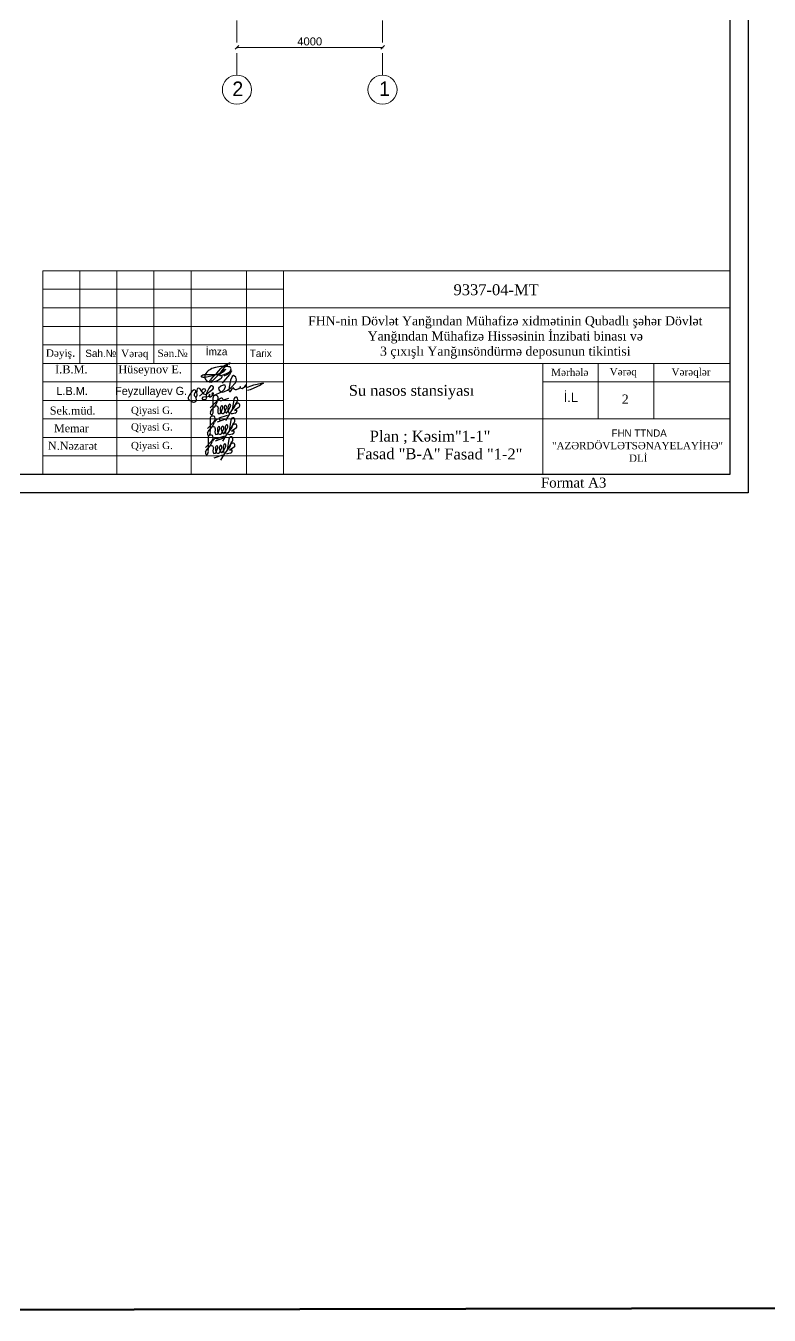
# Model space of a CAD drawing. Header units: millimetres. Extents: x 120281 to 1416367021, y -641565767 to 918373.
# Drawn here: x 514753 to 535176, y 770276 to 805695 of the extents above; entities that cross this region are included whole.
import ezdxf

# ---------------------------------------------------------------- set-up
doc = ezdxf.new("R2010")
doc.units = ezdxf.units.MM
doc.linetypes.add('ACAD_ISO02W100', pattern=[15, 12, -3])
doc.linetypes.add('ACAD_ISO10W100', pattern=[18, 12, -3, 0, -3])
for name, color, linetype, lineweight in [('0_Ном._пера__1', 7, 'Continuous', 35), ('ось', 20, 'ACAD_ISO02W100', 0), ('перегородка', 130, 'Continuous', 20), ('перегородка_Ном._пера__1', 7, 'Continuous', 15), ('размер', 90, 'Continuous', 40), ('размер2', 210, 'Continuous', 15), ('размер_Ном._пера__1', 7, 'Continuous', 15)]:
    doc.layers.add(name, color=color, linetype=linetype, lineweight=lineweight)
doc.styles.add('Arial AzLat', font='AZLTM.TTF', dxfattribs={"height": 300})
doc.styles.get("Standard").update_dxf_attribs({"font": 'arial.ttf'})
doc.styles.add('Times New  Roman', font='times.ttf')
doc.styles.add('Times New Roman', font='times.ttf', dxfattribs={"height": 300})
doc.styles.add('СГЕНЕРИР_СТИЛЬ_2', font='AZLTM.TTF')
doc.dimstyles.new('Farid 250', dxfattribs={"dimtxt": 220, "dimasz": 100, "dimexe": 100, "dimexo": 300, "dimgap": 50, "dimtad": 1, "dimdec": 0, "dimzin": 0, "dimdsep": 46, "dimtxsty": 'Standard', "dimblk": 'OBLIQUE', "dimcen": 10, "dimse1": 1, "dimse2": 1, "dimclrd": 256, "dimclre": 1, "dimclrt": 1, "dimadec": 0, "dimazin": 0, "dimtfac": 1, "dimtdec": 0, "dimtix": 1, "dimtmove": 1, "dimatfit": 2, "dimldrblk": 'ARCHTICK', "dimfxl": 1, "dimtolj": 1, "dimtzin": 0, "dimlwd": -1, "dimlwe": 9, "dimarcsym": 0})

# ---------------------------------------------------------------- blocks, each defined once
blk = doc.blocks.new('_Oblique')
at = {"color": 0, "linetype": 'ByBlock', "lineweight": -2}
blk.add_line((-0.5, -0.5), (0.5, 0.5), dxfattribs=at)
blk = doc.blocks.new('*D252')
at = {"layer": 'Defpoints', "color": 0, "lineweight": 53, "transparency": 16777216}
for p in [(520553, 805101), (524553, 805101), (524553, 805101)]:
    blk.add_point(p, dxfattribs=at)
at = {"layer": 'размер_Ном._пера__1', "transparency": 16777216}
blk.add_line((520553, 805101), (524553, 805101), dxfattribs=at)
at = {"layer": 'размер_Ном._пера__1', "transparency": 16777216, "xscale": 100, "yscale": 100, "zscale": 100, "rotation": 180}
blk.add_blockref('_Oblique', (520553, 805101), dxfattribs=at)
at = {"layer": 'размер_Ном._пера__1', "transparency": 16777216, "xscale": 100, "yscale": 100, "zscale": 100}
blk.add_blockref('_Oblique', (524553, 805101), dxfattribs=at)
at = {"layer": 'размер_Ном._пера__1', "color": 1, "transparency": 16777216, "insert": (522553, 805264), "char_height": 220, "attachment_point": 5}
blk.add_mtext('\\A1;4000', dxfattribs=at)
blk = doc.blocks.new('_ArchTick')
at = {"color": 0, "linetype": 'ByBlock', "const_width": 0.15}
blk.add_lwpolyline([(-0.5, -0.5), (0.5, 0.5)], dxfattribs=at)

msp = doc.modelspace()

# ---------------------------------------------------------------- linework, layer by layer
at = {"color": 244, "lineweight": 53, "true_color": 0x991b1e}
msp.add_lwpolyline([(440324.24024, 839676.9733), (681637.27816, 840160.38253), (681637.27816, 770759.40315), (440324.24024, 770275.99392)], close=True, dxfattribs=at)
at = {"layer": 'ось', "color": 0, "linetype": 'ACAD_ISO10W100', "ltscale": 50}
for p, q in [((520553.07981, 804340.03592), (520553.07981, 807592.4944)), ((524553.07981, 804340.03592), (524553.07981, 807592.4944))]:
    msp.add_line(p, q, dxfattribs=at)
at = {"layer": 'размер', "color": 0, "lineweight": 20}
for centre in [(520552.89505, 803940.03596), (524552.89505, 803940.03596)]:
    msp.add_circle(centre, 400, dxfattribs=at)
at = {"layer": 'размер2', "color": 0, "lineweight": 30}
for p, q in [((519819.98128, 795201.66433), (520010.08388, 795391.76692)), ((519823.38365, 795086.57722), (519871.31139, 795164.77511)), ((519871.31139, 795164.77511), (519952.03179, 795245.49551)), ((519894.014, 795467.47661), (519894.014, 795303.51329)), ((519894.014, 795303.51329), (519894.014, 795147.11752)), ((519894.014, 795187.47772), (519952.03179, 795245.49551)), ((519952.03179, 795245.49551), (520012.57209, 795369.09862)), ((520030.22967, 795157.20757), (520027.70716, 795111.80234)), ((520037.79721, 795202.61279), (520030.22967, 795157.20757)), ((520095.815, 795190.00023), (520095.815, 795126.93742)), ((520097.8149, 795389.54282), (520329.88605, 795465.21819)), ((520126.08515, 795101.71229), (520156.3553, 795179.91018)), ((520163.92284, 795437.20646), (520171.49037, 795409.45882)), ((520209.32806, 795157.20757), (520225.23126, 795103.80466)), ((520237.0757, 795268.19812), (520211.85057, 795242.97299)), ((520239.59821, 795129.45993), (520269.86836, 795200.09028)), ((520312.75107, 795114.32486), (520353.11127, 795179.91018)), ((520353.11127, 795179.91018), (520380.85891, 795242.97299)), ((520413.65157, 795124.41491), (520519.84841, 795300.10515)), ((520413.65157, 795124.41491), (520461.57931, 795179.91018)), ((520466.62434, 795432.16143), (520419.3183, 795141.4151)), ((520461.57931, 795179.91018), (520496.89449, 795232.88294)), ((520496.89449, 795232.88294), (520532.20966, 795336.30596)), ((520612.93006, 795215.22536), (520512.02956, 795149.64003)), ((520519.84841, 795300.10515), (520549.86725, 795318.64837)), ((519741.85427, 794631.73503), (519931.95686, 794821.83763)), ((519815.88698, 794897.54731), (519815.88698, 794733.584)), ((519873.90477, 794675.56621), (519934.44507, 794799.16932)), ((520019.68789, 794819.61352), (520251.75904, 794895.28889)), ((520027.70716, 795111.80234), (520030.22967, 795066.39712)), ((520030.22967, 795066.39712), (520055.4548, 795038.64948)), ((520055.4548, 795038.64948), (520093.29249, 795048.73953)), ((520063.02234, 794922.61391), (520295.09349, 794998.28928)), ((520085.79582, 794867.27716), (520093.36336, 794839.52952)), ((520093.29249, 795048.73953), (520126.08515, 795101.71229)), ((520095.815, 795126.93742), (520111.1403, 795077.57061)), ((520204.28304, 795066.39712), (520239.59821, 795129.45993)), ((520225.23126, 795103.80466), (520249.68826, 795068.91963)), ((520244.64324, 794857.02858), (520330.40866, 794993.24426)), ((520277.4359, 795068.91963), (520312.75107, 795114.32486)), ((520330.40866, 794993.24426), (520413.65157, 795124.41491)), ((520388.49732, 794862.23213), (520341.19129, 794571.4858)), ((520367.93536, 795056.84992), (520413.65157, 795124.41491)), ((520428.78665, 795031.08194), (520398.5165, 795033.60446)), ((520504.46202, 795051.26204), (520428.78665, 795031.08194)), ((520512.02956, 795149.64003), (520484.28192, 795126.93742)), ((520484.28192, 795126.93742), (520547.34474, 795139.54998)), ((519745.25663, 794516.64792), (519793.18437, 794594.84581)), ((519793.18437, 794594.84581), (519873.90477, 794675.56621)), ((519815.88698, 794733.584), (519815.88698, 794577.18822)), ((519815.88698, 794617.54842), (519873.90477, 794675.56621)), ((519952.10266, 794587.27827), (519949.58015, 794541.87305)), ((519949.58015, 794541.87305), (519952.10266, 794496.46782)), ((519959.6702, 794632.6835), (519952.10266, 794587.27827)), ((519952.10266, 794496.46782), (519977.32778, 794468.72018)), ((519977.32778, 794468.72018), (520015.16547, 794478.81023)), ((520015.16547, 794478.81023), (520047.95813, 794531.783)), ((520017.68798, 794620.07093), (520017.68798, 794557.00812)), ((520017.68798, 794557.00812), (520033.01328, 794507.64131)), ((520047.95813, 794531.783), (520078.22828, 794609.98088)), ((520126.15602, 794496.46782), (520161.47119, 794559.53063)), ((520131.20104, 794587.27827), (520147.10424, 794533.87536)), ((520158.94868, 794698.26882), (520133.72356, 794673.0437)), ((520147.10424, 794533.87536), (520171.56124, 794498.99033)), ((520161.47119, 794559.53063), (520191.74134, 794630.16098)), ((520199.30888, 794498.99033), (520234.62406, 794544.39556)), ((520234.62406, 794544.39556), (520274.98426, 794609.98088)), ((520252.28164, 794423.31496), (520335.52456, 794554.48561)), ((520274.98426, 794609.98088), (520302.73189, 794673.0437)), ((520289.80834, 794486.92062), (520335.52456, 794554.48561)), ((520350.65963, 794461.15265), (520320.38948, 794463.67516)), ((520335.52456, 794554.48561), (520441.72139, 794730.17585)), ((520335.52456, 794554.48561), (520383.45229, 794609.98088)), ((520426.33501, 794481.33275), (520350.65963, 794461.15265)), ((520383.45229, 794609.98088), (520418.76747, 794662.95365)), ((520433.90254, 794579.71073), (520406.15491, 794557.00812)), ((520406.15491, 794557.00812), (520469.21772, 794569.62068)), ((520418.76747, 794662.95365), (520454.08264, 794766.37666)), ((520534.80304, 794645.29606), (520433.90254, 794579.71073)), ((520441.72139, 794730.17585), (520471.74023, 794748.71907)), ((519687.1745, 794108.65569), (519877.2771, 794298.75828)), ((519738.5046, 794071.76646), (519819.225, 794152.48686)), ((519761.20722, 794374.46796), (519761.20722, 794210.50465)), ((519761.20722, 794210.50465), (519761.20722, 794054.10887)), ((519761.20722, 794094.46907), (519819.225, 794152.48686)), ((519819.225, 794152.48686), (519879.7653, 794276.08997)), ((519904.99043, 794109.60415), (519897.42289, 794064.19892)), ((519963.00822, 794096.99159), (519963.00822, 794033.92877)), ((519965.00812, 794296.53417), (520197.07927, 794372.20955)), ((519984.89532, 794352.68461), (520216.96647, 794428.35998)), ((520031.11605, 794344.19781), (520038.68359, 794316.45017)), ((520104.26892, 794175.18947), (520079.04379, 794149.96435)), ((520106.79143, 794036.45129), (520137.06158, 794107.08164)), ((520166.51622, 794287.09928), (520252.28164, 794423.31496)), ((520220.30449, 794086.90154), (520248.05213, 794149.96435)), ((520280.84479, 794031.40626), (520387.04163, 794207.0965)), ((520333.81755, 794339.15279), (520286.51152, 794048.40645)), ((520328.77253, 794086.90154), (520364.0877, 794139.8743)), ((520364.0877, 794139.8743), (520399.40288, 794243.29731)), ((520480.12328, 794122.21671), (520379.22278, 794056.63139)), ((520387.04163, 794207.0965), (520417.06046, 794225.63972)), ((519690.57687, 793993.56857), (519738.5046, 794071.76646)), ((519897.42289, 794064.19892), (519894.90038, 794018.7937)), ((519894.90038, 794018.7937), (519897.42289, 793973.38847)), ((519897.42289, 793973.38847), (519922.64802, 793945.64084)), ((519922.64802, 793945.64084), (519960.4857, 793955.73089)), ((519930.21555, 793829.60526), (520162.2867, 793905.28064)), ((519960.4857, 793955.73089), (519993.27837, 794008.70365)), ((519963.00822, 794033.92877), (519978.33351, 793984.56196)), ((519993.27837, 794008.70365), (520023.54852, 794086.90154)), ((520071.47625, 793973.38847), (520106.79143, 794036.45129)), ((520076.52128, 794064.19892), (520092.42447, 794010.79601)), ((520092.42447, 794010.79601), (520116.88148, 793975.91099)), ((520111.83645, 793764.01994), (520197.60188, 793900.23561)), ((520144.62912, 793975.91099), (520179.94429, 794021.31621)), ((520179.94429, 794021.31621), (520220.30449, 794086.90154)), ((520197.60188, 793900.23561), (520280.84479, 794031.40626)), ((520235.12857, 793963.84128), (520280.84479, 794031.40626)), ((520295.97986, 793938.0733), (520265.70971, 793940.59581)), ((520280.84479, 794031.40626), (520328.77253, 794086.90154)), ((520371.65524, 793958.2534), (520295.97986, 793938.0733)), ((520379.22278, 794056.63139), (520351.47514, 794033.92877)), ((520351.47514, 794033.92877), (520414.53795, 794046.54134))]:
    msp.add_line(p, q, dxfattribs=at)
for points in [[(492594.6215, 822570.10421), (534594.6215, 822570.10421), (534594.6215, 792870.10421), (492594.6215, 792870.10421)], [(494594.6215, 822070.10421), (534094.6215, 822070.10421), (534094.6215, 793370.10421), (494594.6215, 793370.10421)]]:
    msp.add_lwpolyline(points, close=True, dxfattribs=at)
for points in [[(520192.54935, 796104.94363), (520203.64052, 796090.23652), (520219.93286, 796086.94954), (520265.36483, 796104.17306), (520306.59197, 796129.65102), (520343.23126, 796164.0116), (520371.36792, 796202.66946), (520387.83247, 796246.09405), (520390.90404, 796267.26559), (520386.88013, 796288.82405), (520374.06312, 796307.35573), (520348.86149, 796323.64362), (520332.73182, 796330.42028), (520299.12966, 796335.4202), (520228.70355, 796340.02253), (520176.37694, 796338.45569), (520099.23794, 796331.59933), (519967.40912, 796308.03224), (519867.25702, 796276.9754), (519823.38241, 796256.17227), (519790.33381, 796236.36617), (519758.95668, 796215.14476), (519726.56538, 796184.08966), (519698.43577, 796147.46961), (519678.81625, 796111.98462), (519673.33872, 796091.81533), (519670.86096, 796069.65222), (519673.67152, 796027.23794), (519685.14944, 795999.79467), (519699.65742, 795972.43611), (519721.54846, 795953.5543), (519749.19713, 795936.00179), (519789.52338, 795918.54725), (519813.14814, 795912.6189), (519842.49567, 795913.53754), (519875.62561, 795915.20214), (519921.44682, 795922.20525), (519969.51672, 795935.0629), (520018.24683, 795954.0085), (520047.8533, 795967.92262), (520091.66028, 795992.66636), (520120.93851, 796016.80742), (520135.9623, 796036.36029), (520142.29383, 796046.76338), (520144.56451, 796053.38196), (520143.47772, 796059.00809), (520134.46718, 796070.91706), (520117.73166, 796082.33524), (520092.14454, 796091.76787), (520043.68457, 796100.91787), (519956.64909, 796108.43288), (519871.06058, 796111.25956), (519772.08616, 796111.00633), (519685.276, 796109.06454), (519643.09154, 796104.88571), (519627.581, 796101.46635), (519611.22891, 796095.71698), (519597.45499, 796088.86215), (519588.67683, 796082.96428), (519578.51296, 796076.13538), (519574.37674, 796071.9045), (519571.82803, 796067.48376), (519571.67573, 796065.00177), (519573.80741, 796061.78599), (519582.66109, 796056.26873), (519596.96824, 796050.5076), (519613.23111, 796046.90687), (519632.30163, 796045.93292), (519664.87842, 796045.93292), (519721.18454, 796052.88051), (519760.8178, 796060.02253), (519803.75998, 796071.02288), (519897.65441, 796093.07582), (520015.67696, 796126.62337), (520165.86713, 796180.58495), (520173.67967, 796187.00779), (520190.94664, 796201.20329), (520220.49297, 796225.4939), (520231.65934, 796243.6114), (520237.7062, 796256.03139), (520237.87385, 796258.18221), (520235.30978, 796257.63307), (520214.85535, 796246.54302), (520194.58392, 796230.69866), (520164.08486, 796201.59449), (520123.17932, 796155.88758), (520074.10769, 796105.41177), (520073.66783, 796101.6253), (520075.69203, 796097.35764), (520084.15813, 796089.84089), (520103.67225, 796085.30453), (520145.40357, 796098.96759), (520243.79954, 796134.33652), (520321.51077, 796174.12161), (520363.81598, 796197.41305), (520398.59706, 796213.93066), (520403.04465, 796214.80814), (520405.1228, 796213.19557), (520405.39833, 796208.91223), (520397.49077, 796198.84032), (520347.80914, 796116.47896), (520292.80519, 796050.41615), (520239.62541, 795983.87258), (520146.19906, 795877.67042)], [(519874.6853, 795949.85733), (519854.90311, 795932.48096), (519831.28292, 795917.10822), (519810.27244, 795908.69287), (519803.66039, 795909.5612), (519798.16834, 795913.34092), (519797.04752, 795922.21701), (519802.47069, 795935.38145), (519811.10361, 795950.98957), (519841.60101, 795989.09132), (519891.84325, 796046.23188), (519941.89419, 796098.35814), (519996.72511, 796154.41415), (520106.58281, 796276.8097), (520161.08135, 796325.13796), (520195.41592, 796352.91719), (520235.58947, 796379.45815), (520262.95222, 796388.03572), (520279.75746, 796386.57361), (520283.52284, 796377.79681), (520280.9426, 796364.55181)], [(519851.66348, 795900.25617), (519872.16356, 795931.29124), (519911.65615, 795971.06436), (519958.53095, 796011.65181), (520036.37041, 796095.76358), (520115.69253, 796193.1112), (520215.30434, 796310.6967), (520289.16678, 796395.78197), (520327.10325, 796424.19896), (520349.67607, 796435.81115), (520358.23222, 796437.53411), (520361.93329, 796435.75497), (520363.10432, 796431.3068), (520361.23864, 796424.47636), (520350.74626, 796411.51768), (520329.68433, 796392.70816)]]:
    msp.add_lwpolyline(points, dxfattribs=at)
for points in [[(519553.2597, 795683.14378), (519630.98556, 795585.29206), (519696.2783, 795570.23422), (519886.70776, 795713.68498, 1.2496403785), (519813.89438, 795781.93239, 0.0792582279), (519709.67163, 795562.70532), (519709.67163, 795469.0121), (519699.62659, 795433.87716), (519621.77761, 795420.49239), (519602.5247, 795459.81008), (519633.49684, 795499.96433), (519758.22258, 795510.83942), (519786.50698, 795518.10111), (519813.4356, 795560.10894), (519803.72176, 795566.33588), (519785.07841, 795537.25279), (519800.29964, 795499.72264), (519823.61587, 795499.72264), (519902.19817, 795556.16814), (519912.17663, 795596.05633), (519897.47151, 795616.52524), (519870.40794, 795597.08243), (519864.385, 795562.46627), (519880.3022, 795540.44031), (519925.83137, 795551.45329), (520141.89478, 795636.89562), (520212.44515, 795716.63337), (520236.80181, 795785.45962), (520231.5872, 795826.7646), (520176.5613, 795826.7646), (520111.65058, 795796.14121), (520047.97673, 795743.46982), (520061.67709, 795682.38425), (520110.15553, 795649.73507), (520169.06419, 795634.66921), (520216.25504, 795648.14361), (520296.3884, 795683.68037), (520394.14099, 795762.84265), (520511.27552, 795889.1654), (520542.45521, 795973.38058), (520523.91591, 796039.06842), (520458.18575, 796085.38678), (520421.10715, 796065.17516), (520373.9163, 795960.74832), (520344.422, 795766.21126), (520331.80052, 795682.96311), (520349.47817, 795650.83645), (520375.60169, 795650.83645), (520410.99481, 795706.41846), (520441.91407, 795754.97464), (520468.2981, 795722.41937), (520501.16317, 795700.52342), (520545.82599, 795700.52342), (520608.74815, 795732.77727), (520654.14061, 795765.48101), (520647.80679, 795787.63516), (520634.61133, 795769.70086), (520657.30751, 795742.27194), (520696.89399, 795735.94216), (520731.73006, 795757.04135), (520806.68045, 795801.34964), (520806.68045, 795820.86637), (520787.67891, 795820.86637), (520757.06541, 795789.2176), (520839.40528, 795766.53597), (520946.42513, 795804.7685), (521018.87929, 795827.90796), (521111.02708, 795850.66545), (521224.98837, 795878.81016), (521283.14217, 795878.81016), (521250.83745, 795856.4871), (521203.53108, 795823.79767), (521100.96491, 795779.21754), (520912.9789, 795694.93969), (520840.99021, 795675.47296)], [(519429.53218, 795482.21636, 0.2027102337), (519456.95709, 795572.31742, -0.0832167747), (519469.00512, 795723.73104, -0.5409747277), (519532.22731, 795734.60654), (519553.2597, 795683.14378)], [(519563.95785, 795669.67552), (519612.56374, 795712.02299, -1.0345011644), (519676.09644, 795661.01247), (519525.1384, 795525.3462)]]:
    msp.add_lwpolyline(points, format="xyb", dxfattribs=at)
msp.add_lwpolyline([(519384.46181, 795574.9691, -0.3006337272), (519420.59335, 795631.71073, 0.2802498133), (519418.91415, 795678.45424, 0.2687793642), (519363.22742, 795688.5726, 0.1221920669), (519212.69872, 795484.47647), (519215.93705, 795448.87713, 0.0999903221), (519334.31025, 795365.09495, 0.2003981025), (519420.76523, 795372.01488, 0.312913754), (519423.3897, 795492.76904, -0.2937938278)], format="xyb", close=True, dxfattribs=at)
for centre, radius, start, end in [((519967.12933, 795471.72124), 73.23843, 34.194780316, 183.322520404), ((519898.66383, 795469.81914), 136.03888, 324.987904267, 18.454224902), ((519980.7428, 795193.62556), 59.28586, 48.354248895, 118.965367601), ((520174.88886, 795296.33104), 177.88158, 114.14697886, 155.853021138), ((520005.40563, 795208.48899), 32.92027, 349.717727088, 63.412375254), ((520209.65688, 795171.79438), 115.28846, 129.596168368, 170.91406904), ((520123.45815, 795420.36058), 43.8312, 22.60247535, 119.130238232), ((520102.04952, 795209.21645), 61.70879, 331.646355483, 56.426131452), ((520298.66097, 795197.49994), 97.99921, 152.353537357, 204.277094013), ((520223.47591, 795219.70162), 50.3673, 337.084908029, 74.334999536), ((520524.95295, 795188.38563), 219.85391, 153.682806812, 198.19180209), ((520350.74089, 795276.36448), 24.74717, 35.97203851, 157.447635114), ((520342.98588, 795260.0257), 41.53506, 335.759871783, 48.017444304), ((520536.69484, 795426.1401), 70.32874, 79.204877164, 175.088496233), ((520434.60857, 795437.87073), 140.85942, 313.859883331, 355.412611437), ((520493.75668, 795435.74089), 81.77203, 353.585205985, 46.671298362), ((520577.83118, 795276.77503), 50.35234, 32.074619035, 123.735866803), ((520563.47843, 795263.93236), 69.41063, 315.434635632, 34.767179446), ((519889.00231, 794901.79195), 73.23843, 34.194780316, 183.322520404), ((519871.93453, 795061.90852), 54.45854, 153.06487867, 228.706175428), ((519857.10262, 795034.55152), 25.08672, 212.718356066, 320.12897518), ((519811.72044, 795066.45281), 80.4998, 323.411127117, 342.220388169), ((519757.75416, 795101.64371), 143.64752, 335.411259858, 18.455329051), ((519820.53681, 794899.88985), 136.03888, 324.987904267, 18.454224902), ((520096.76184, 794726.40174), 177.88158, 114.14697886, 155.853021138), ((520045.33114, 794850.43128), 43.8312, 22.60247535, 119.130238232), ((520157.20115, 795095.54637), 49.44422, 201.318764053, 266.093723159), ((520166.50985, 795087.67723), 43.35501, 252.998230414, 330.604588558), ((520263.56208, 795078.04423), 16.60546, 213.332324679, 326.667675321), ((520446.46821, 795118.53531), 130.38578, 179.467332581, 213.686515824), ((520340.55259, 795071.84103), 25.75321, 264.258427949, 347.796318818), ((520458.56782, 794856.2108), 70.32874, 79.204877164, 175.088496233), ((520356.48155, 794867.94143), 140.85942, 313.859883331, 355.412611437), ((520415.62967, 794865.81159), 81.77203, 353.585205985, 46.671298362), ((520489.36137, 795115.01606), 65.51797, 283.325394517, 8.844728131), ((520528.89081, 795122.12054), 25.38372, 6.717842674, 43.364629535), ((519793.80751, 794491.97922), 54.45854, 153.06487867, 228.706175428), ((519778.9756, 794464.62222), 25.08672, 212.718356066, 320.12897518), ((519834.32254, 794378.7126), 73.23843, 34.194780316, 183.322520404), ((519733.59343, 794496.52352), 80.4998, 323.411127117, 342.220388169), ((519679.62715, 794531.71441), 143.64752, 335.411259858, 18.455329051), ((519902.61578, 794623.69626), 59.28586, 48.354248895, 118.965367601), ((519927.27862, 794638.55969), 32.92027, 349.717727088, 63.412375254), ((520131.52987, 794601.86509), 115.28846, 129.596168368, 170.91406904), ((520079.07414, 794525.61707), 49.44422, 201.318764053, 266.093723159), ((520023.9225, 794639.28715), 61.70879, 331.646355483, 56.426131452), ((520088.38283, 794517.74793), 43.35501, 252.998230414, 330.604588558), ((520220.53396, 794627.57064), 97.99921, 152.353537357, 204.277094013), ((520145.34889, 794649.77232), 50.3673, 337.084908029, 74.334999536), ((520185.43506, 794508.11494), 16.60546, 213.332324679, 326.667675321), ((520446.82594, 794618.45633), 219.85391, 153.682806812, 198.19180209), ((520368.34119, 794548.60601), 130.38578, 179.467332581, 213.686515824), ((520272.61387, 794706.43518), 24.74717, 35.97203851, 157.447635114), ((520262.42558, 794501.91173), 25.75321, 264.258427949, 347.796318818), ((520264.85886, 794690.0964), 41.53506, 335.759871783, 48.017444304), ((520411.23436, 794545.08676), 65.51797, 283.325394517, 8.844728131), ((520450.76379, 794552.19124), 25.38372, 6.717842674, 43.364629535), ((520499.70416, 794706.84573), 50.35234, 32.074619035, 123.735866803), ((520485.35141, 794694.00306), 69.41063, 315.434635632, 34.767179446), ((519847.93601, 794100.61691), 59.28586, 48.354248895, 118.965367601), ((519765.85705, 794376.8105), 136.03888, 324.987904267, 18.454224902), ((520042.08208, 794203.32239), 177.88158, 114.14697886, 155.853021138), ((519872.59885, 794115.48034), 32.92027, 349.717727088, 63.412375254), ((520076.8501, 794078.78574), 115.28846, 129.596168368, 170.91406904), ((519990.65137, 794327.35194), 43.8312, 22.60247535, 119.130238232), ((519969.24274, 794116.20781), 61.70879, 331.646355483, 56.426131452), ((520165.85419, 794104.49129), 97.99921, 152.353537357, 204.277094013), ((520090.66912, 794126.69298), 50.3673, 337.084908029, 74.334999536), ((520392.14617, 794095.37699), 219.85391, 153.682806812, 198.19180209), ((520217.9341, 794183.35584), 24.74717, 35.97203851, 157.447635114), ((520210.17909, 794167.01706), 41.53506, 335.759871783, 48.017444304), ((520403.88805, 794333.13145), 70.32874, 79.204877164, 175.088496233), ((520301.80178, 794344.86209), 140.85942, 313.859883331, 355.412611437), ((520360.9499, 794342.73224), 81.77203, 353.585205985, 46.671298362), ((520445.0244, 794183.76639), 50.35234, 32.074619035, 123.735866803), ((520430.67165, 794170.92372), 69.41063, 315.434635632, 34.767179446), ((519739.12775, 793968.89987), 54.45854, 153.06487867, 228.706175428), ((519724.29583, 793941.54287), 25.08672, 212.718356066, 320.12897518), ((519678.91366, 793973.44417), 80.4998, 323.411127117, 342.220388169), ((519624.94738, 794008.63507), 143.64752, 335.411259858, 18.455329051), ((520024.39437, 794002.53772), 49.44422, 201.318764053, 266.093723159), ((520033.70306, 793994.66859), 43.35501, 252.998230414, 330.604588558), ((520130.7553, 793985.03559), 16.60546, 213.332324679, 326.667675321), ((520313.66142, 794025.52667), 130.38578, 179.467332581, 213.686515824), ((520207.74581, 793978.83238), 25.75321, 264.258427949, 347.796318818), ((520356.55459, 794022.00742), 65.51797, 283.325394517, 8.844728131), ((520396.08402, 794029.11189), 25.38372, 6.717842674, 43.364629535)]:
    msp.add_arc(centre, radius, start, end, dxfattribs=at)
at = {"layer": 'размер_Ном._пера__1', "color": 0, "linetype": 'Continuous'}
for p, q in [((515223.20991, 798964.13108), (534094.6215, 798964.13108)), ((515223.20991, 793370.10362), (515223.20991, 798964.13108)), ((516240.30581, 796421.39133), (516240.30581, 798964.13108)), ((517257.40172, 793370.10362), (517257.40172, 798964.13108)), ((518274.49762, 796421.39133), (518274.49762, 798964.13108)), ((519291.59352, 793370.10362), (519291.59352, 798964.13108)), ((520817.23738, 793370.10362), (520817.23738, 798964.13108)), ((521834.33328, 798964.13108), (521834.33328, 793370.10362)), ((515223.20991, 798455.58313), (521834.33328, 798455.58313)), ((515223.20991, 797947.03518), (534094.6215, 797947.03518)), ((515223.20991, 797438.48723), (521834.33328, 797438.48723)), ((515223.20991, 796929.93928), (521834.33328, 796929.93928)), ((515223.20991, 796421.39133), (534094.6215, 796421.39133)), ((528954.0046, 796421.39133), (528954.0046, 793370.10362)), ((530479.64846, 796421.39133), (530479.64846, 794895.74747)), ((532005.29231, 796421.39133), (532005.29231, 794895.74747)), ((515223.20991, 795912.84338), (521834.33328, 795912.84338)), ((528954.0046, 795912.84338), (534094.6215, 795912.84338)), ((515223.20991, 795404.29542), (521834.33328, 795404.29542)), ((515223.20991, 794895.74747), (534094.6215, 794895.74747)), ((515223.20991, 794387.19952), (521834.33328, 794387.19952)), ((515223.20991, 793878.65157), (521834.33328, 793878.65157))]:
    msp.add_line(p, q, dxfattribs=at)

# ---------------------------------------------------------------- texts
at = {"color": 0, "attachment_point": 5, "style": 'Times New  Roman'}
for s, width, heights, insert, char_height in [('{\\fTimes New Roman|b0|i0|c238|p18;Sek.müd.}', 1828.3507812, [396.27421], (516040.12856, 795122.85848), 219.7635705), ('{\\fTimes New Roman|b0|i0|c238|p18;Qiyasi G.}', 5536.6243382, [0], (518216.60863, 795101.17261), 198.4166603), ('{\\fTimes New Roman|b0|i0|c238|p18;  }{\\fTimes New Roman|b0|i0|c238|p18;Memar}', 1828.3507812, [396.27421], (515923.29309, 794639.56088), 219.7635705), ('{\\fTimes New Roman|b0|i0|c238|p18;Qiyasi G.}', 5536.6243382, [0], (518216.60863, 794643.12537), 198.4166603), ('{\\fTimes New Roman|b0|i0|c238|p18;N.Nəzarət}', 1828.3507812, [396.27421], (516040.12856, 794156.26328), 219.7635705), ('{\\fTimes New Roman|b0|i0|c238|p18;Qiyasi G.}', 5536.6243382, [0], (518216.60863, 794134.57742), 198.4166603)]:
    msp.add_mtext_dynamic_manual_height_columns(s, width=width, gutter_width=1, heights=heights, dxfattribs=dict(at, insert=insert, char_height=char_height))
at = {"layer": '0_Ном._пера__1', "color": 0, "linetype": 'Continuous', "attachment_point": 1, "style": 'Times New  Roman'}
for s, insert, char_height in [('9337-04-MT', (526504.00488, 798595.05905), 300), ('Mərhələ', (529184.97148, 796279.22159), 203.419181), ('Vərəq', (530791.35211, 796296.48434), 203.419181), ('Vərəqlər', (532490.58287, 796288.74971), 203.419181), ('{\\fTimes New Roman|b0|i0|c238|p18;2}', (531127.87754, 795565.85536), 250)]:
    msp.add_mtext(s, dxfattribs=dict(at, insert=insert, char_height=char_height))
at = {"layer": '0_Ном._пера__1', "color": 0, "linetype": 'Continuous', "insert": (529529.18182, 795614.29091), "char_height": 254.2739757, "width": 629.4307921, "attachment_point": 1, "style": 'СГЕНЕРИР_СТИЛЬ_2'}
msp.add_mtext('{\\fArial|b0|i0|c238|p34;İ\\fArial|b0|i0|c0|p34;.L}', dxfattribs=at)
at = {"layer": '0_Ном._пера__1', "color": 0, "linetype": 'Continuous', "insert": (529210.78617, 794606.55449), "char_height": 200, "width": 5066.5513294, "attachment_point": 1, "line_spacing_factor": 1.032836, "style": 'Times New  Roman'}
msp.add_mtext('{\\fAzL Times|b0|i0|c204|p18;                      FHN TTNDA}\\P"AZƏRDÖVLƏT{\\fTimes New Roman|b0|i0|c238|p18;S}Ə{\\fTimes New Roman|b0|i0|c238|p18;NAYE}LAYİHƏ"\\P                            DLİ', dxfattribs=at)
at = {"layer": 'перегородка', "color": 0, "insert": (522432.76054, 797716.11677), "char_height": 250, "width": 10985.8964139, "attachment_point": 1}
msp.add_mtext('\\pxqc;{\\fTimes New Roman|b0|i0|c0|p18;FHN\\fTimes New Roman|b0|i0|c238|p18;-nin Dövlət Yanğından Mühafizə xidmətinin \\fTimes New Roman|b0|i0|c0|p18;Qubadl\\fTimes New Roman|b0|i0|c238|p18;ı şəhər Dövlət Yanğından Mühafizə Hissəsinin İnzibati binası və \\P3 çıxışlı \\fTimes New Roman|b0|i0|c0|p18;Y\\fTimes New Roman|b0|i0|c238|p18;anğın\\fTimes New Roman|b0|i0|c0|p18;s\\fTimes New Roman|b0|i0|c238|p18;öndürmə deposunun tikintisi}', dxfattribs=at)
at = {"layer": 'перегородка', "color": 0, "insert": (523627.67197, 795829.38543), "char_height": 297.5005516, "attachment_point": 1}
msp.add_mtext('{\\fTimes New Roman|b0|i0|c238|p18;Su nasos stansiyası}', dxfattribs=at)
at = {"layer": 'перегородка', "color": 0, "insert": (524201.30139, 794572.7407), "char_height": 300, "attachment_point": 1, "style": 'Arial AzLat'}
msp.add_mtext('{\\fTimes New Roman|b0|i0|c238|p18;Plan ; Kəsim"1-1"}', dxfattribs=at)
at = {"layer": 'перегородка_Ном._пера__1', "color": 0, "linetype": 'Continuous', "attachment_point": 1}
for s, insert, char_height, style in [('{\\fTimes New Roman|b0|i0|c204|p18;Dəyi\\fTimes New Roman|b0|i0|c0|p18;ş\\fTimes New Roman|b0|i0|c204|p18;\\H1.25x;.}', (515304.38806, 796857.03005), 203.4191806, 'СГЕНЕРИР_СТИЛЬ_2'), ('{Sah.№}', (516388.34505, 796799.61142), 203.419181, 'СГЕНЕРИР_СТИЛЬ_2'), ('{\\fTimes New Roman|b0|i0|c204|p18;Vərəq}', (517370.3009, 796796.41287), 203.4191806, 'СГЕНЕРИР_СТИЛЬ_2'), ('{\\fTimes New Roman|b0|i0|c204|p18;Sən.№}', (518369.76327, 796799.71843), 203.4191806, 'СГЕНЕРИР_СТИЛЬ_2'), ('{İmza}', (519699.8251, 796849.95826), 203.419181, 'СГЕНЕРИР_СТИЛЬ_2'), ('{Tarix}', (520905.81942, 796799.61142), 203.419181, 'СГЕНЕРИР_СТИЛЬ_2'), ('  İ.B.M.          Hüseynov E.', (515390.11026, 796370.65286), 223.7610987, 'Times New  Roman'), ('{  L.B.M.         Feyzullayev G.}', (515426.40386, 795776.60284), 223.7610987, 'СГЕНЕРИР_СТИЛЬ_2')]:
    msp.add_mtext(s, dxfattribs=dict(at, insert=insert, char_height=char_height, style=style))
at = {"layer": 'размер', "color": 0, "char_height": 400, "attachment_point": 1, "style": 'Arial AzLat'}
for s, insert in [('2', (520427.93498, 804163.81945)), ('1', (524459.62079, 804168.57629))]:
    msp.add_mtext_dynamic_manual_height_columns(s, width=34.0727955, gutter_width=1000, heights=[0], dxfattribs=dict(at, insert=insert))
at = {"layer": 'размер', "color": 0, "char_height": 300, "attachment_point": 1}
for s, insert, style in [('Fasad "B-A" ', (523826.48611, 794089.12127), 'Times New Roman'), ('Fasad "1-2" ', (526251.21984, 794082.1638), 'Times New  Roman')]:
    msp.add_mtext(s, dxfattribs=dict(at, insert=insert, style=style))
at = {"layer": 'размер2', "color": 0, "lineweight": 30, "insert": (529802.78872, 793144.94407), "char_height": 273.651049, "attachment_point": 5, "style": 'Times New  Roman'}
msp.add_mtext_dynamic_manual_height_columns('Format A3', width=2621.5811642, gutter_width=1, heights=[0], dxfattribs=at)

# ---------------------------------------------------------------- dimensions: what is measured, and where the dimension line sits
at = {"layer": 'размер_Ном._пера__1', "color": 0}
dim = msp.add_linear_dim(base=(524553.07981, 805101.17411), p1=(520553.07981, 805101.17411), p2=(524553.07981, 805101.17411), dimstyle='Farid 250', dxfattribs=at)
dim.commit()
dim.dimension.update_dxf_attribs({"geometry": '*D252', "text_midpoint": (522553.07981, 805263.50017)})

doc.saveas('drawing.dxf')
